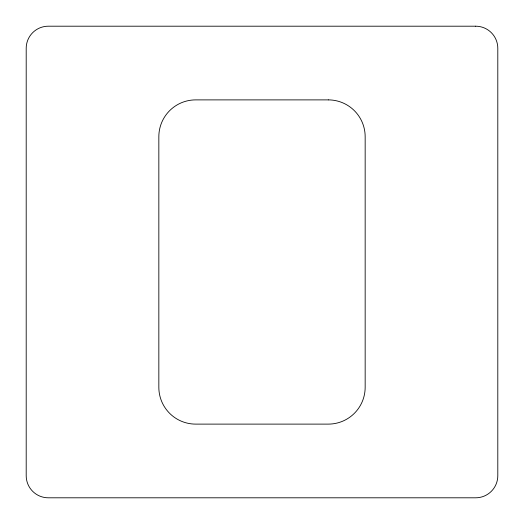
<?xml version="1.0" encoding="UTF-8"?>
<svg xmlns="http://www.w3.org/2000/svg" width="524" height="524" viewBox="0 0 524 524"><rect width="100%" height="100%" fill="white"/><g stroke="black" fill="none" stroke-linecap="round" stroke-linejoin="round"><path stroke-width="0.79" d="M475.694 26.2L48.306 26.2A22.106 22.106 0 0 0 26.2 48.306L26.2 475.694A22.106 22.106 0 0 0 48.306 497.8L475.694 497.8A22.106 22.106 0 0 0 497.8 475.694L497.8 48.306A22.106 22.106 0 0 0 475.694 26.2M328.319 99.888L195.681 99.888A36.844 36.844 0 0 0 158.838 136.731L158.838 387.269A36.844 36.844 0 0 0 195.681 424.113L328.319 424.113A36.844 36.844 0 0 0 365.163 387.269L365.163 136.731A36.844 36.844 0 0 0 328.319 99.888"/></g></svg>
